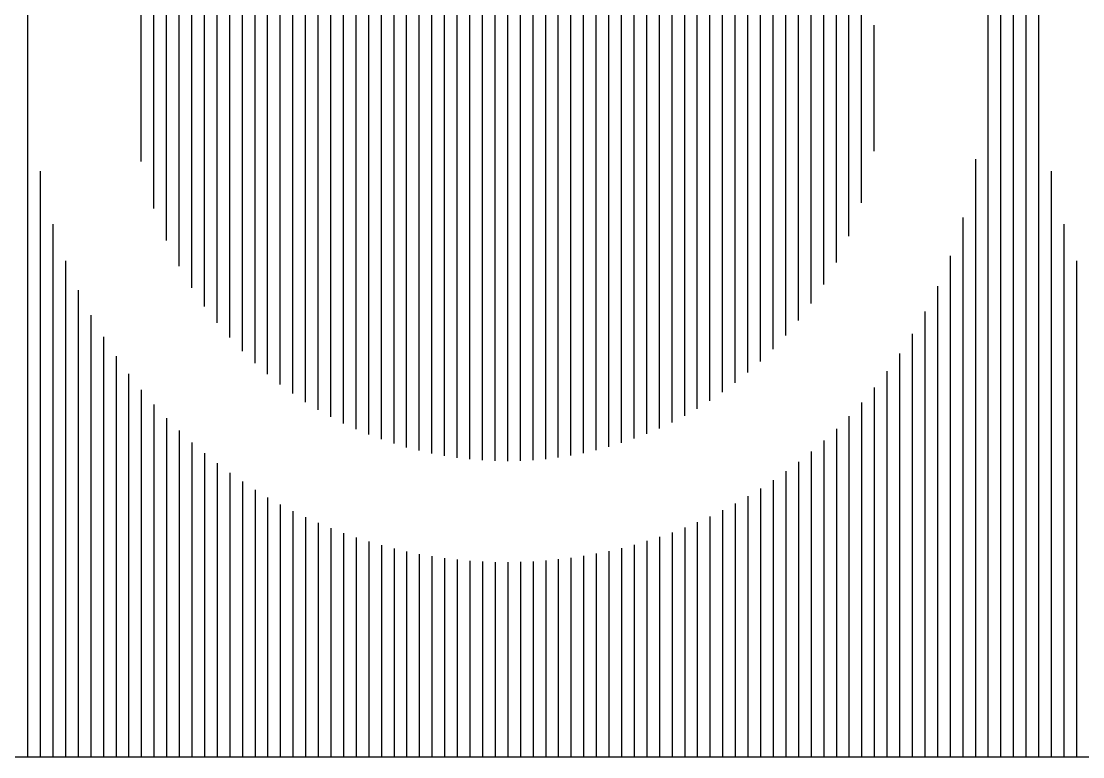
# Model space of a CAD drawing. Header units: millimetres. Extents: x -155 to -21, y -38 to 37.
# Drawn here: x -54.22 to -37.42, y -37.8 to -26.16 of the extents above; entities that cross this region are included whole.
import ezdxf

# ---------------------------------------------------------------- set-up
doc = ezdxf.new("R2010")
doc.units = ezdxf.units.MM
doc.layers.add('Layer 06', color=172, linetype='Continuous', true_color=0x0000bf)

msp = doc.modelspace()

# ---------------------------------------------------------------- linework, layer by layer
at = {"layer": 'Layer 06'}
msp.add_lwpolyline([(-20.724, -37.799), (-20.724, 37.201), (-154.524, 37.201), (-154.524, -37.799)], close=True, dxfattribs=at)
msp.add_lwpolyline([(-20.724, -37.799), (-20.724, 37.201), (-154.524, 37.201), (-154.524, -37.799)], close=True, dxfattribs=at)
msp.add_lwpolyline([(-20.724, -37.799), (-20.724, 37.201), (-154.524, 37.201), (-154.524, -37.799)], close=True, dxfattribs=at)
msp.add_lwpolyline([(-20.724, -37.799), (-20.724, 37.201), (-154.524, 37.201), (-154.524, -37.799)], close=True, dxfattribs=at)
msp.add_lwpolyline([(-20.724, -37.799), (-20.724, 37.201), (-154.524, 37.201), (-154.524, -37.799)], close=True, dxfattribs=at)
msp.add_lwpolyline([(-20.724, -37.799), (-20.724, 37.201), (-154.524, 37.201), (-154.524, -37.799)], close=True, dxfattribs=at)
msp.add_lwpolyline([(-20.724, -37.799), (-20.724, 37.201), (-154.524, 37.201), (-154.524, -37.799)], close=True, dxfattribs=at)
msp.add_lwpolyline([(-20.724, -37.799), (-20.724, 37.201), (-154.524, 37.201), (-154.524, -37.799)], close=True, dxfattribs=at)
msp.add_lwpolyline([(-20.724, -37.799), (-20.724, 37.201), (-154.524, 37.201), (-154.524, -37.799)], close=True, dxfattribs=at)
msp.add_lwpolyline([(-20.724, -37.799), (-20.724, 37.201), (-154.524, 37.201), (-154.524, -37.799)], close=True, dxfattribs=at)
msp.add_lwpolyline([(-20.724, -37.799), (-20.724, 37.201), (-154.524, 37.201), (-154.524, -37.799)], close=True, dxfattribs=at)
msp.add_lwpolyline([(-20.724, -37.799), (-20.724, 37.201), (-154.524, 37.201), (-154.524, -37.799)], close=True, dxfattribs=at)
msp.add_lwpolyline([(-20.724, -37.799), (-20.724, 37.201), (-154.524, 37.201), (-154.524, -37.799)], close=True, dxfattribs=at)
msp.add_lwpolyline([(-20.724, -37.799), (-20.724, 37.201), (-154.524, 37.201), (-154.524, -37.799)], close=True, dxfattribs=at)
msp.add_lwpolyline([(-20.724, -37.799), (-20.724, 37.201), (-154.524, 37.201), (-154.524, -37.799)], close=True, dxfattribs=at)
msp.add_lwpolyline([(-20.724, -37.799), (-20.724, 37.201), (-154.524, 37.201), (-154.524, -37.799)], close=True, dxfattribs=at)
msp.add_lwpolyline([(-20.724, -37.799), (-20.724, 37.201), (-154.524, 37.201), (-154.524, -37.799)], close=True, dxfattribs=at)
msp.add_lwpolyline([(-20.724, -37.799), (-20.724, 37.201), (-154.524, 37.201), (-154.524, -37.799)], close=True, dxfattribs=at)
msp.add_lwpolyline([(-20.724, -37.799), (-20.724, 37.201), (-154.524, 37.201), (-154.524, -37.799)], close=True, dxfattribs=at)
msp.add_lwpolyline([(-20.724, -37.799), (-20.724, 37.201), (-154.524, 37.201), (-154.524, -37.799)], close=True, dxfattribs=at)
msp.add_lwpolyline([(-20.724, -37.799), (-20.724, 37.201), (-154.524, 37.201), (-154.524, -37.799)], close=True, dxfattribs=at)
msp.add_lwpolyline([(-20.724, -37.799), (-20.724, 37.201), (-154.524, 37.201), (-154.524, -37.799)], close=True, dxfattribs=at)
msp.add_lwpolyline([(-20.724, -37.799), (-20.724, 37.201), (-154.524, 37.201), (-154.524, -37.799)], close=True, dxfattribs=at)
msp.add_lwpolyline([(-20.724, -37.799), (-20.724, 37.201), (-154.524, 37.201), (-154.524, -37.799)], close=True, dxfattribs=at)
msp.add_lwpolyline([(-20.724, -37.799), (-20.724, 37.201), (-154.524, 37.201), (-154.524, -37.799)], close=True, dxfattribs=at)
msp.add_lwpolyline([(-20.724, -37.799), (-20.724, 37.201), (-154.524, 37.201), (-154.524, -37.799)], close=True, dxfattribs=at)
msp.add_lwpolyline([(-20.724, -37.799), (-20.724, 37.201), (-154.524, 37.201), (-154.524, -37.799)], close=True, dxfattribs=at)
msp.add_lwpolyline([(-20.724, -37.799), (-20.724, 37.201), (-154.524, 37.201), (-154.524, -37.799)], close=True, dxfattribs=at)
msp.add_lwpolyline([(-20.724, -37.799), (-20.724, 37.201), (-154.524, 37.201), (-154.524, -37.799)], close=True, dxfattribs=at)
msp.add_lwpolyline([(-20.724, -37.799), (-20.724, 37.201), (-154.524, 37.201), (-154.524, -37.799)], close=True, dxfattribs=at)
msp.add_lwpolyline([(-20.724, -37.799), (-20.724, 37.201), (-154.524, 37.201), (-154.524, -37.799)], close=True, dxfattribs=at)
msp.add_lwpolyline([(-20.724, -37.799), (-20.724, 37.201), (-154.524, 37.201), (-154.524, -37.799)], close=True, dxfattribs=at)
msp.add_lwpolyline([(-20.724, -37.799), (-20.724, 37.201), (-154.524, 37.201), (-154.524, -37.799)], close=True, dxfattribs=at)
msp.add_lwpolyline([(-20.724, -37.799), (-20.724, 37.201), (-154.524, 37.201), (-154.524, -37.799)], close=True, dxfattribs=at)
msp.add_lwpolyline([(-20.724, -37.799), (-20.724, 37.201), (-154.524, 37.201), (-154.524, -37.799)], close=True, dxfattribs=at)
msp.add_lwpolyline([(-20.724, -37.799), (-20.724, 37.201), (-154.524, 37.201), (-154.524, -37.799)], close=True, dxfattribs=at)
msp.add_lwpolyline([(-20.724, -37.799), (-20.724, 37.201), (-154.524, 37.201), (-154.524, -37.799)], close=True, dxfattribs=at)
msp.add_lwpolyline([(-20.724, -37.799), (-20.724, 37.201), (-154.524, 37.201), (-154.524, -37.799)], close=True, dxfattribs=at)
msp.add_lwpolyline([(-20.724, -37.799), (-20.724, 37.201), (-154.524, 37.201), (-154.524, -37.799)], close=True, dxfattribs=at)
msp.add_lwpolyline([(-20.724, -37.799), (-20.724, 37.201), (-154.524, 37.201), (-154.524, -37.799)], close=True, dxfattribs=at)
msp.add_lwpolyline([(-20.724, -37.799), (-20.724, 37.201), (-154.524, 37.201), (-154.524, -37.799)], close=True, dxfattribs=at)
msp.add_lwpolyline([(-20.724, -37.799), (-20.724, 37.201), (-154.524, 37.201), (-154.524, -37.799)], close=True, dxfattribs=at)
msp.add_lwpolyline([(-20.724, -37.799), (-20.724, 37.201), (-154.524, 37.201), (-154.524, -37.799)], close=True, dxfattribs=at)
msp.add_lwpolyline([(-20.724, -37.799), (-20.724, 37.201), (-154.524, 37.201), (-154.524, -37.799)], close=True, dxfattribs=at)
msp.add_lwpolyline([(-20.724, -37.799), (-20.724, 37.201), (-154.524, 37.201), (-154.524, -37.799)], close=True, dxfattribs=at)
msp.add_lwpolyline([(-20.724, -37.799), (-20.724, 37.201), (-154.524, 37.201), (-154.524, -37.799)], close=True, dxfattribs=at)
for points in [[(-54.124, 13.156), (-54.124, -37.799)], [(-38.924, 13.156), (-38.924, -37.799)], [(-38.924, 13.156), (-38.924, -37.799)], [(-38.924, 13.156), (-38.924, -37.799)], [(-38.724, 13.156), (-38.724, -37.799)], [(-38.724, 13.156), (-38.724, -37.799)], [(-38.724, 13.156), (-38.724, -37.799)], [(-38.524, 13.156), (-38.524, -37.799)], [(-38.524, 13.156), (-38.524, -37.799)], [(-38.524, 13.156), (-38.524, -37.799)], [(-38.324, 13.156), (-38.324, -37.799)], [(-38.324, 13.156), (-38.324, -37.799)], [(-38.324, 13.156), (-38.324, -37.799)], [(-38.124, 13.156), (-38.124, -37.799)], [(-38.124, 13.156), (-38.124, -37.799)], [(-38.124, 13.156), (-38.124, -37.799)], [(-38.924, -0.43), (-38.924, -37.799)], [(-38.724, -0.43), (-38.724, -37.799)], [(-38.524, -0.43), (-38.524, -37.799)], [(-38.324, -0.43), (-38.324, -37.799)], [(-38.124, -0.43), (-38.124, -37.799)], [(-54.124, -1.522), (-54.124, -37.799)], [(-54.124, -1.522), (-54.124, -37.799)], [(-54.124, -1.522), (-54.124, -37.799)], [(-54.124, -1.522), (-54.124, -37.799)], [(-54.124, -1.522), (-54.124, -37.799)], [(-54.124, -1.522), (-54.124, -37.799)], [(-54.124, -1.522), (-54.124, -37.799)], [(-38.924, -1.522), (-38.924, -37.799)], [(-38.924, -1.522), (-38.924, -37.799)], [(-38.924, -1.522), (-38.924, -37.799)], [(-38.924, -1.522), (-38.924, -37.799)], [(-38.724, -1.522), (-38.724, -37.799)], [(-38.724, -1.522), (-38.724, -37.799)], [(-38.724, -1.522), (-38.724, -37.799)], [(-38.724, -1.522), (-38.724, -37.799)], [(-38.524, -1.522), (-38.524, -37.799)], [(-38.524, -1.522), (-38.524, -37.799)], [(-38.524, -1.522), (-38.524, -37.799)], [(-38.524, -1.522), (-38.524, -37.799)], [(-38.324, -1.522), (-38.324, -37.799)], [(-38.324, -1.522), (-38.324, -37.799)], [(-38.324, -1.522), (-38.324, -37.799)], [(-38.324, -1.522), (-38.324, -37.799)], [(-38.124, -1.522), (-38.124, -37.799)], [(-38.124, -1.522), (-38.124, -37.799)], [(-38.124, -1.522), (-38.124, -37.799)], [(-38.124, -1.522), (-38.124, -37.799)], [(-46.924, -33.106), (-46.924, -21.331)], [(-46.924, -33.106), (-46.924, -21.331)], [(-46.924, -33.106), (-46.924, -21.331)], [(-46.924, -33.106), (-46.924, -21.331)], [(-46.924, -33.106), (-46.924, -21.331)], [(-46.924, -33.106), (-46.924, -21.331)], [(-46.924, -33.106), (-46.924, -21.331)], [(-46.924, -33.106), (-46.924, -21.331)], [(-46.724, -33.116), (-46.724, -21.322)], [(-46.724, -33.116), (-46.724, -21.322)], [(-46.724, -33.116), (-46.724, -21.322)], [(-46.724, -33.116), (-46.724, -21.322)], [(-46.724, -33.116), (-46.724, -21.322)], [(-46.724, -33.116), (-46.724, -21.322)], [(-46.724, -33.116), (-46.724, -21.322)], [(-46.724, -33.116), (-46.724, -21.322)], [(-46.524, -33.119), (-46.524, -21.319)], [(-46.524, -33.119), (-46.524, -21.319)], [(-46.524, -33.119), (-46.524, -21.319)], [(-46.524, -33.119), (-46.524, -21.319)], [(-46.524, -33.119), (-46.524, -21.319)], [(-46.524, -33.119), (-46.524, -21.319)], [(-46.524, -33.119), (-46.524, -21.319)], [(-46.524, -33.119), (-46.524, -21.319)], [(-46.324, -33.115), (-46.324, -21.323)], [(-46.324, -33.115), (-46.324, -21.323)], [(-46.324, -33.115), (-46.324, -21.323)], [(-46.324, -33.115), (-46.324, -21.323)], [(-46.324, -33.115), (-46.324, -21.323)], [(-46.324, -33.115), (-46.324, -21.323)], [(-46.324, -33.115), (-46.324, -21.323)], [(-46.324, -33.115), (-46.324, -21.323)], [(-46.124, -33.104), (-46.124, -21.333)], [(-46.124, -33.104), (-46.124, -21.333)], [(-46.124, -33.104), (-46.124, -21.333)], [(-46.124, -33.104), (-46.124, -21.333)], [(-46.124, -33.104), (-46.124, -21.333)], [(-46.124, -33.104), (-46.124, -21.333)], [(-46.124, -33.104), (-46.124, -21.333)], [(-46.124, -33.104), (-46.124, -21.333)], [(-47.924, -32.954), (-47.924, -21.484)], [(-47.924, -32.954), (-47.924, -21.484)], [(-47.924, -32.954), (-47.924, -21.484)], [(-47.924, -32.954), (-47.924, -21.484)], [(-47.924, -32.954), (-47.924, -21.484)], [(-47.924, -32.954), (-47.924, -21.484)], [(-47.924, -32.954), (-47.924, -21.484)], [(-47.924, -32.954), (-47.924, -21.484)], [(-47.724, -32.999), (-47.724, -21.439)], [(-47.724, -32.999), (-47.724, -21.439)], [(-47.724, -32.999), (-47.724, -21.439)], [(-47.724, -32.999), (-47.724, -21.439)], [(-47.724, -32.999), (-47.724, -21.439)], [(-47.724, -32.999), (-47.724, -21.439)], [(-47.724, -32.999), (-47.724, -21.439)], [(-47.724, -32.999), (-47.724, -21.439)], [(-47.524, -33.036), (-47.524, -21.402)], [(-47.524, -33.036), (-47.524, -21.402)], [(-47.524, -33.036), (-47.524, -21.402)], [(-47.524, -33.036), (-47.524, -21.402)], [(-47.524, -33.036), (-47.524, -21.402)], [(-47.524, -33.036), (-47.524, -21.402)], [(-47.524, -33.036), (-47.524, -21.402)], [(-47.524, -33.036), (-47.524, -21.402)], [(-47.324, -33.066), (-47.324, -21.371)], [(-47.324, -33.066), (-47.324, -21.371)], [(-47.324, -33.066), (-47.324, -21.371)], [(-47.324, -33.066), (-47.324, -21.371)], [(-47.324, -33.066), (-47.324, -21.371)], [(-47.324, -33.066), (-47.324, -21.371)], [(-47.324, -33.066), (-47.324, -21.371)], [(-47.324, -33.066), (-47.324, -21.371)], [(-47.124, -33.09), (-47.124, -21.348)], [(-47.124, -33.09), (-47.124, -21.348)], [(-47.124, -33.09), (-47.124, -21.348)], [(-47.124, -33.09), (-47.124, -21.348)], [(-47.124, -33.09), (-47.124, -21.348)], [(-47.124, -33.09), (-47.124, -21.348)], [(-47.124, -33.09), (-47.124, -21.348)], [(-47.124, -33.09), (-47.124, -21.348)], [(-45.924, -33.087), (-45.924, -21.351)], [(-45.924, -33.087), (-45.924, -21.351)], [(-45.924, -33.087), (-45.924, -21.351)], [(-45.924, -33.087), (-45.924, -21.351)], [(-45.924, -33.087), (-45.924, -21.351)], [(-45.924, -33.087), (-45.924, -21.351)], [(-45.924, -33.087), (-45.924, -21.351)], [(-45.924, -33.087), (-45.924, -21.351)], [(-45.724, -33.062), (-45.724, -21.375)], [(-45.724, -33.062), (-45.724, -21.375)], [(-45.724, -33.062), (-45.724, -21.375)], [(-45.724, -33.062), (-45.724, -21.375)], [(-45.724, -33.062), (-45.724, -21.375)], [(-45.724, -33.062), (-45.724, -21.375)], [(-45.724, -33.062), (-45.724, -21.375)], [(-45.724, -33.062), (-45.724, -21.375)], [(-45.524, -33.031), (-45.524, -21.407)], [(-45.524, -33.031), (-45.524, -21.407)], [(-45.524, -33.031), (-45.524, -21.407)], [(-45.524, -33.031), (-45.524, -21.407)], [(-45.524, -33.031), (-45.524, -21.407)], [(-45.524, -33.031), (-45.524, -21.407)], [(-45.524, -33.031), (-45.524, -21.407)], [(-45.524, -33.031), (-45.524, -21.407)], [(-45.324, -32.992), (-45.324, -21.445)], [(-45.324, -32.992), (-45.324, -21.445)], [(-45.324, -32.992), (-45.324, -21.445)], [(-45.324, -32.992), (-45.324, -21.445)], [(-45.324, -32.992), (-45.324, -21.445)], [(-45.324, -32.992), (-45.324, -21.445)], [(-45.324, -32.992), (-45.324, -21.445)], [(-45.324, -32.992), (-45.324, -21.445)], [(-45.124, -32.947), (-45.124, -21.491)], [(-45.124, -32.947), (-45.124, -21.491)], [(-45.124, -32.947), (-45.124, -21.491)], [(-45.124, -32.947), (-45.124, -21.491)], [(-45.124, -32.947), (-45.124, -21.491)], [(-45.124, -32.947), (-45.124, -21.491)], [(-45.124, -32.947), (-45.124, -21.491)], [(-45.124, -32.947), (-45.124, -21.491)], [(-48.524, -32.775), (-48.524, -21.663)], [(-48.524, -32.775), (-48.524, -21.663)], [(-48.524, -32.775), (-48.524, -21.663)], [(-48.524, -32.775), (-48.524, -21.663)], [(-48.524, -32.775), (-48.524, -21.663)], [(-48.524, -32.775), (-48.524, -21.663)], [(-48.524, -32.775), (-48.524, -21.663)], [(-48.524, -32.775), (-48.524, -21.663)], [(-48.324, -32.842), (-48.324, -21.595)], [(-48.324, -32.842), (-48.324, -21.595)], [(-48.324, -32.842), (-48.324, -21.595)], [(-48.324, -32.842), (-48.324, -21.595)], [(-48.324, -32.842), (-48.324, -21.595)], [(-48.324, -32.842), (-48.324, -21.595)], [(-48.324, -32.842), (-48.324, -21.595)], [(-48.324, -32.842), (-48.324, -21.595)], [(-48.124, -32.902), (-48.124, -21.536)], [(-48.124, -32.902), (-48.124, -21.536)], [(-48.124, -32.902), (-48.124, -21.536)], [(-48.124, -32.902), (-48.124, -21.536)], [(-48.124, -32.902), (-48.124, -21.536)], [(-48.124, -32.902), (-48.124, -21.536)], [(-48.124, -32.902), (-48.124, -21.536)], [(-48.124, -32.902), (-48.124, -21.536)], [(-44.924, -32.893), (-44.924, -21.544)], [(-44.924, -32.893), (-44.924, -21.544)], [(-44.924, -32.893), (-44.924, -21.544)], [(-44.924, -32.893), (-44.924, -21.544)], [(-44.924, -32.893), (-44.924, -21.544)], [(-44.924, -32.893), (-44.924, -21.544)], [(-44.924, -32.893), (-44.924, -21.544)], [(-44.924, -32.893), (-44.924, -21.544)], [(-44.724, -32.833), (-44.724, -21.605)], [(-44.724, -32.833), (-44.724, -21.605)], [(-44.724, -32.833), (-44.724, -21.605)], [(-44.724, -32.833), (-44.724, -21.605)], [(-44.724, -32.833), (-44.724, -21.605)], [(-44.724, -32.833), (-44.724, -21.605)], [(-44.724, -32.833), (-44.724, -21.605)], [(-44.724, -32.833), (-44.724, -21.605)], [(-48.924, -32.615), (-48.924, -21.822)], [(-48.924, -32.615), (-48.924, -21.822)], [(-48.924, -32.615), (-48.924, -21.822)], [(-48.924, -32.615), (-48.924, -21.822)], [(-48.924, -32.615), (-48.924, -21.822)], [(-48.924, -32.615), (-48.924, -21.822)], [(-48.924, -32.615), (-48.924, -21.822)], [(-48.924, -32.615), (-48.924, -21.822)], [(-48.724, -32.699), (-48.724, -21.738)], [(-48.724, -32.699), (-48.724, -21.738)], [(-48.724, -32.699), (-48.724, -21.738)], [(-48.724, -32.699), (-48.724, -21.738)], [(-48.724, -32.699), (-48.724, -21.738)], [(-48.724, -32.699), (-48.724, -21.738)], [(-48.724, -32.699), (-48.724, -21.738)], [(-48.724, -32.699), (-48.724, -21.738)], [(-44.524, -32.764), (-44.524, -21.674)], [(-44.524, -32.764), (-44.524, -21.674)], [(-44.524, -32.764), (-44.524, -21.674)], [(-44.524, -32.764), (-44.524, -21.674)], [(-44.524, -32.764), (-44.524, -21.674)], [(-44.524, -32.764), (-44.524, -21.674)], [(-44.524, -32.764), (-44.524, -21.674)], [(-44.524, -32.764), (-44.524, -21.674)], [(-44.324, -32.687), (-44.324, -21.75)], [(-44.324, -32.687), (-44.324, -21.75)], [(-44.324, -32.687), (-44.324, -21.75)], [(-44.324, -32.687), (-44.324, -21.75)], [(-44.324, -32.687), (-44.324, -21.75)], [(-44.324, -32.687), (-44.324, -21.75)], [(-44.324, -32.687), (-44.324, -21.75)], [(-44.324, -32.687), (-44.324, -21.75)], [(-44.124, -32.602), (-44.124, -21.836)], [(-44.124, -32.602), (-44.124, -21.836)], [(-44.124, -32.602), (-44.124, -21.836)], [(-44.124, -32.602), (-44.124, -21.836)], [(-44.124, -32.602), (-44.124, -21.836)], [(-44.124, -32.602), (-44.124, -21.836)], [(-44.124, -32.602), (-44.124, -21.836)], [(-44.124, -32.602), (-44.124, -21.836)], [(-49.124, -32.522), (-49.124, -21.915)], [(-49.124, -32.522), (-49.124, -21.915)], [(-49.124, -32.522), (-49.124, -21.915)], [(-49.124, -32.522), (-49.124, -21.915)], [(-49.124, -32.522), (-49.124, -21.915)], [(-49.124, -32.522), (-49.124, -21.915)], [(-49.124, -32.522), (-49.124, -21.915)], [(-49.124, -32.522), (-49.124, -21.915)], [(-43.924, -32.508), (-43.924, -21.93)], [(-43.924, -32.508), (-43.924, -21.93)], [(-43.924, -32.508), (-43.924, -21.93)], [(-43.924, -32.508), (-43.924, -21.93)], [(-43.924, -32.508), (-43.924, -21.93)], [(-43.924, -32.508), (-43.924, -21.93)], [(-43.924, -32.508), (-43.924, -21.93)], [(-43.924, -32.508), (-43.924, -21.93)], [(-49.524, -32.308), (-49.524, -22.129)], [(-49.524, -32.308), (-49.524, -22.129)], [(-49.524, -32.308), (-49.524, -22.129)], [(-49.524, -32.308), (-49.524, -22.129)], [(-49.524, -32.308), (-49.524, -22.129)], [(-49.524, -32.308), (-49.524, -22.129)], [(-49.524, -32.308), (-49.524, -22.129)], [(-49.524, -32.308), (-49.524, -22.129)], [(-49.324, -32.42), (-49.324, -22.017)], [(-49.324, -32.42), (-49.324, -22.017)], [(-49.324, -32.42), (-49.324, -22.017)], [(-49.324, -32.42), (-49.324, -22.017)], [(-49.324, -32.42), (-49.324, -22.017)], [(-49.324, -32.42), (-49.324, -22.017)], [(-49.324, -32.42), (-49.324, -22.017)], [(-49.324, -32.42), (-49.324, -22.017)], [(-43.724, -32.404), (-43.724, -22.034)], [(-43.724, -32.404), (-43.724, -22.034)], [(-43.724, -32.404), (-43.724, -22.034)], [(-43.724, -32.404), (-43.724, -22.034)], [(-43.724, -32.404), (-43.724, -22.034)], [(-43.724, -32.404), (-43.724, -22.034)], [(-43.724, -32.404), (-43.724, -22.034)], [(-43.724, -32.404), (-43.724, -22.034)], [(-43.524, -32.29), (-43.524, -22.147)], [(-43.524, -32.29), (-43.524, -22.147)], [(-43.524, -32.29), (-43.524, -22.147)], [(-43.524, -32.29), (-43.524, -22.147)], [(-43.524, -32.29), (-43.524, -22.147)], [(-43.524, -32.29), (-43.524, -22.147)], [(-43.524, -32.29), (-43.524, -22.147)], [(-43.524, -32.29), (-43.524, -22.147)], [(-49.724, -32.185), (-49.724, -22.252)], [(-49.724, -32.185), (-49.724, -22.252)], [(-49.724, -32.185), (-49.724, -22.252)], [(-49.724, -32.185), (-49.724, -22.252)], [(-49.724, -32.185), (-49.724, -22.252)], [(-49.724, -32.185), (-49.724, -22.252)], [(-49.724, -32.185), (-49.724, -22.252)], [(-49.724, -32.185), (-49.724, -22.252)], [(-43.324, -32.166), (-43.324, -22.272)], [(-43.324, -32.166), (-43.324, -22.272)], [(-43.324, -32.166), (-43.324, -22.272)], [(-43.324, -32.166), (-43.324, -22.272)], [(-43.324, -32.166), (-43.324, -22.272)], [(-43.324, -32.166), (-43.324, -22.272)], [(-43.324, -32.166), (-43.324, -22.272)], [(-43.324, -32.166), (-43.324, -22.272)], [(-49.924, -32.051), (-49.924, -22.386)], [(-49.924, -32.051), (-49.924, -22.386)], [(-49.924, -32.051), (-49.924, -22.386)], [(-49.924, -32.051), (-49.924, -22.386)], [(-49.924, -32.051), (-49.924, -22.386)], [(-49.924, -32.051), (-49.924, -22.386)], [(-49.924, -32.051), (-49.924, -22.386)], [(-49.924, -32.051), (-49.924, -22.386)], [(-43.124, -32.03), (-43.124, -22.408)], [(-43.124, -32.03), (-43.124, -22.408)], [(-43.124, -32.03), (-43.124, -22.408)], [(-43.124, -32.03), (-43.124, -22.408)], [(-43.124, -32.03), (-43.124, -22.408)], [(-43.124, -32.03), (-43.124, -22.408)], [(-43.124, -32.03), (-43.124, -22.408)], [(-43.124, -32.03), (-43.124, -22.408)], [(-50.124, -31.905), (-50.124, -22.533)], [(-50.124, -31.905), (-50.124, -22.533)], [(-50.124, -31.905), (-50.124, -22.533)], [(-50.124, -31.905), (-50.124, -22.533)], [(-50.124, -31.905), (-50.124, -22.533)], [(-50.124, -31.905), (-50.124, -22.533)], [(-50.124, -31.905), (-50.124, -22.533)], [(-50.124, -31.905), (-50.124, -22.533)], [(-42.924, -31.881), (-42.924, -22.556)], [(-42.924, -31.881), (-42.924, -22.556)], [(-42.924, -31.881), (-42.924, -22.556)], [(-42.924, -31.881), (-42.924, -22.556)], [(-42.924, -31.881), (-42.924, -22.556)], [(-42.924, -31.881), (-42.924, -22.556)], [(-42.924, -31.881), (-42.924, -22.556)], [(-42.924, -31.881), (-42.924, -22.556)], [(-50.324, -31.745), (-50.324, -22.693)], [(-50.324, -31.745), (-50.324, -22.693)], [(-50.324, -31.745), (-50.324, -22.693)], [(-50.324, -31.745), (-50.324, -22.693)], [(-50.324, -31.745), (-50.324, -22.693)], [(-50.324, -31.745), (-50.324, -22.693)], [(-50.324, -31.745), (-50.324, -22.693)], [(-50.324, -31.745), (-50.324, -22.693)], [(-42.724, -31.719), (-42.724, -22.718)], [(-42.724, -31.719), (-42.724, -22.718)], [(-42.724, -31.719), (-42.724, -22.718)], [(-42.724, -31.719), (-42.724, -22.718)], [(-42.724, -31.719), (-42.724, -22.718)], [(-42.724, -31.719), (-42.724, -22.718)], [(-42.724, -31.719), (-42.724, -22.718)], [(-42.724, -31.719), (-42.724, -22.718)], [(-50.524, -31.57), (-50.524, -22.868)], [(-50.524, -31.57), (-50.524, -22.868)], [(-50.524, -31.57), (-50.524, -22.868)], [(-50.524, -31.57), (-50.524, -22.868)], [(-50.524, -31.57), (-50.524, -22.868)], [(-50.524, -31.57), (-50.524, -22.868)], [(-50.524, -31.57), (-50.524, -22.868)], [(-50.524, -31.57), (-50.524, -22.868)], [(-42.524, -31.542), (-42.524, -22.896)], [(-42.524, -31.542), (-42.524, -22.896)], [(-42.524, -31.542), (-42.524, -22.896)], [(-42.524, -31.542), (-42.524, -22.896)], [(-42.524, -31.542), (-42.524, -22.896)], [(-42.524, -31.542), (-42.524, -22.896)], [(-42.524, -31.542), (-42.524, -22.896)], [(-42.524, -31.542), (-42.524, -22.896)], [(-50.724, -31.378), (-50.724, -23.06)], [(-50.724, -31.378), (-50.724, -23.06)], [(-50.724, -31.378), (-50.724, -23.06)], [(-50.724, -31.378), (-50.724, -23.06)], [(-50.724, -31.378), (-50.724, -23.06)], [(-50.724, -31.378), (-50.724, -23.06)], [(-50.724, -31.378), (-50.724, -23.06)], [(-50.724, -31.378), (-50.724, -23.06)], [(-42.324, -31.347), (-42.324, -23.091)], [(-42.324, -31.347), (-42.324, -23.091)], [(-42.324, -31.347), (-42.324, -23.091)], [(-42.324, -31.347), (-42.324, -23.091)], [(-42.324, -31.347), (-42.324, -23.091)], [(-42.324, -31.347), (-42.324, -23.091)], [(-42.324, -31.347), (-42.324, -23.091)], [(-42.324, -31.347), (-42.324, -23.091)], [(-50.924, -31.166), (-50.924, -23.271)], [(-50.924, -31.166), (-50.924, -23.271)], [(-50.924, -31.166), (-50.924, -23.271)], [(-50.924, -31.166), (-50.924, -23.271)], [(-50.924, -31.166), (-50.924, -23.271)], [(-50.924, -31.166), (-50.924, -23.271)], [(-50.924, -31.166), (-50.924, -23.271)], [(-50.924, -31.166), (-50.924, -23.271)], [(-42.124, -31.132), (-42.124, -23.305)], [(-42.124, -31.132), (-42.124, -23.305)], [(-42.124, -31.132), (-42.124, -23.305)], [(-42.124, -31.132), (-42.124, -23.305)], [(-42.124, -31.132), (-42.124, -23.305)], [(-42.124, -31.132), (-42.124, -23.305)], [(-42.124, -31.132), (-42.124, -23.305)], [(-42.124, -31.132), (-42.124, -23.305)], [(-51.124, -30.932), (-51.124, -23.505)], [(-51.124, -30.932), (-51.124, -23.505)], [(-51.124, -30.932), (-51.124, -23.505)], [(-51.124, -30.932), (-51.124, -23.505)], [(-51.124, -30.932), (-51.124, -23.505)], [(-51.124, -30.932), (-51.124, -23.505)], [(-51.124, -30.932), (-51.124, -23.505)], [(-51.124, -30.932), (-51.124, -23.505)], [(-41.924, -30.894), (-41.924, -23.543)], [(-41.924, -30.894), (-41.924, -23.543)], [(-41.924, -30.894), (-41.924, -23.543)], [(-41.924, -30.894), (-41.924, -23.543)], [(-41.924, -30.894), (-41.924, -23.543)], [(-41.924, -30.894), (-41.924, -23.543)], [(-41.924, -30.894), (-41.924, -23.543)], [(-41.924, -30.894), (-41.924, -23.543)], [(-51.324, -30.671), (-51.324, -23.767)], [(-51.324, -30.671), (-51.324, -23.767)], [(-51.324, -30.671), (-51.324, -23.767)], [(-51.324, -30.671), (-51.324, -23.767)], [(-51.324, -30.671), (-51.324, -23.767)], [(-51.324, -30.671), (-51.324, -23.767)], [(-51.324, -30.671), (-51.324, -23.767)], [(-51.324, -30.671), (-51.324, -23.767)], [(-41.724, -30.628), (-41.724, -23.81)], [(-41.724, -30.628), (-41.724, -23.81)], [(-41.724, -30.628), (-41.724, -23.81)], [(-41.724, -30.628), (-41.724, -23.81)], [(-41.724, -30.628), (-41.724, -23.81)], [(-41.724, -30.628), (-41.724, -23.81)], [(-41.724, -30.628), (-41.724, -23.81)], [(-41.724, -30.628), (-41.724, -23.81)], [(-51.524, -30.375), (-51.524, -24.063)], [(-51.524, -30.375), (-51.524, -24.063)], [(-51.524, -30.375), (-51.524, -24.063)], [(-51.524, -30.375), (-51.524, -24.063)], [(-51.524, -30.375), (-51.524, -24.063)], [(-51.524, -30.375), (-51.524, -24.063)], [(-51.524, -30.375), (-51.524, -24.063)], [(-51.524, -30.375), (-51.524, -24.063)], [(-41.524, -30.326), (-41.524, -24.111)], [(-41.524, -30.326), (-41.524, -24.111)], [(-41.524, -30.326), (-41.524, -24.111)], [(-41.524, -30.326), (-41.524, -24.111)], [(-41.524, -30.326), (-41.524, -24.111)], [(-41.524, -30.326), (-41.524, -24.111)], [(-41.524, -30.326), (-41.524, -24.111)], [(-41.524, -30.326), (-41.524, -24.111)], [(-51.724, -30.035), (-51.724, -24.403)], [(-51.724, -30.035), (-51.724, -24.403)], [(-51.724, -30.035), (-51.724, -24.403)], [(-51.724, -30.035), (-51.724, -24.403)], [(-51.724, -30.035), (-51.724, -24.403)], [(-51.724, -30.035), (-51.724, -24.403)], [(-51.724, -30.035), (-51.724, -24.403)], [(-51.724, -30.035), (-51.724, -24.403)], [(-41.324, -29.978), (-41.324, -24.46)], [(-41.324, -29.978), (-41.324, -24.46)], [(-41.324, -29.978), (-41.324, -24.46)], [(-41.324, -29.978), (-41.324, -24.46)], [(-41.324, -29.978), (-41.324, -24.46)], [(-41.324, -29.978), (-41.324, -24.46)], [(-41.324, -29.978), (-41.324, -24.46)], [(-41.324, -29.978), (-41.324, -24.46)], [(-51.924, -29.63), (-51.924, -24.808)], [(-51.924, -29.63), (-51.924, -24.808)], [(-51.924, -29.63), (-51.924, -24.808)], [(-51.924, -29.63), (-51.924, -24.808)], [(-51.924, -29.63), (-51.924, -24.808)], [(-51.924, -29.63), (-51.924, -24.808)], [(-51.924, -29.63), (-51.924, -24.808)], [(-51.924, -29.63), (-51.924, -24.808)], [(-41.124, -29.561), (-41.124, -24.877)], [(-41.124, -29.561), (-41.124, -24.877)], [(-41.124, -29.561), (-41.124, -24.877)], [(-41.124, -29.561), (-41.124, -24.877)], [(-41.124, -29.561), (-41.124, -24.877)], [(-41.124, -29.561), (-41.124, -24.877)], [(-41.124, -29.561), (-41.124, -24.877)], [(-41.124, -29.561), (-41.124, -24.877)], [(-52.124, -29.122), (-52.124, -25.316)], [(-52.124, -29.122), (-52.124, -25.316)], [(-52.124, -29.122), (-52.124, -25.316)], [(-52.124, -29.122), (-52.124, -25.316)], [(-52.124, -29.122), (-52.124, -25.316)], [(-52.124, -29.122), (-52.124, -25.316)], [(-52.124, -29.122), (-52.124, -25.316)], [(-52.124, -29.122), (-52.124, -25.316)], [(-40.924, -29.03), (-40.924, -25.408)], [(-40.924, -29.03), (-40.924, -25.408)], [(-40.924, -29.03), (-40.924, -25.408)], [(-40.924, -29.03), (-40.924, -25.408)], [(-40.924, -29.03), (-40.924, -25.408)], [(-40.924, -29.03), (-40.924, -25.408)], [(-40.924, -29.03), (-40.924, -25.408)], [(-40.924, -29.03), (-40.924, -25.408)], [(-52.324, -28.379), (-52.324, -26.058)], [(-52.324, -28.379), (-52.324, -26.058)], [(-52.324, -28.379), (-52.324, -26.058)], [(-52.324, -28.379), (-52.324, -26.058)], [(-52.324, -28.379), (-52.324, -26.058)], [(-52.324, -28.379), (-52.324, -26.058)], [(-52.324, -28.379), (-52.324, -26.058)], [(-52.324, -28.379), (-52.324, -26.058)], [(-40.724, -28.215), (-40.724, -26.222)], [(-40.724, -28.215), (-40.724, -26.222)], [(-40.724, -28.215), (-40.724, -26.222)], [(-40.724, -28.215), (-40.724, -26.222)], [(-40.724, -28.215), (-40.724, -26.222)], [(-40.724, -28.215), (-40.724, -26.222)], [(-40.724, -28.215), (-40.724, -26.222)], [(-40.724, -28.215), (-40.724, -26.222)], [(-39.124, -28.343), (-39.124, -37.799)], [(-39.124, -28.343), (-39.124, -37.799)], [(-39.124, -28.343), (-39.124, -37.799)], [(-39.124, -28.343), (-39.124, -37.799)], [(-39.124, -28.343), (-39.124, -37.799)], [(-39.124, -28.343), (-39.124, -37.799)], [(-39.124, -28.343), (-39.124, -37.799)], [(-39.124, -28.343), (-39.124, -37.799)], [(-53.924, -28.529), (-53.924, -37.799)], [(-53.924, -28.529), (-53.924, -37.799)], [(-53.924, -28.529), (-53.924, -37.799)], [(-53.924, -28.529), (-53.924, -37.799)], [(-53.924, -28.529), (-53.924, -37.799)], [(-53.924, -28.529), (-53.924, -37.799)], [(-53.924, -28.529), (-53.924, -37.799)], [(-53.924, -28.529), (-53.924, -37.799)], [(-37.924, -28.529), (-37.924, -37.799)], [(-37.924, -28.529), (-37.924, -37.799)], [(-37.924, -28.529), (-37.924, -37.799)], [(-37.924, -28.529), (-37.924, -37.799)], [(-37.924, -28.529), (-37.924, -37.799)], [(-37.924, -28.529), (-37.924, -37.799)], [(-37.924, -28.529), (-37.924, -37.799)], [(-37.924, -28.529), (-37.924, -37.799)], [(-53.724, -29.37), (-53.724, -37.799)], [(-53.724, -29.37), (-53.724, -37.799)], [(-53.724, -29.37), (-53.724, -37.799)], [(-53.724, -29.37), (-53.724, -37.799)], [(-53.724, -29.37), (-53.724, -37.799)], [(-53.724, -29.37), (-53.724, -37.799)], [(-53.724, -29.37), (-53.724, -37.799)], [(-53.724, -29.37), (-53.724, -37.799)], [(-39.324, -29.266), (-39.324, -37.799)], [(-39.324, -29.266), (-39.324, -37.799)], [(-39.324, -29.266), (-39.324, -37.799)], [(-39.324, -29.266), (-39.324, -37.799)], [(-39.324, -29.266), (-39.324, -37.799)], [(-39.324, -29.266), (-39.324, -37.799)], [(-39.324, -29.266), (-39.324, -37.799)], [(-39.324, -29.266), (-39.324, -37.799)], [(-37.724, -29.37), (-37.724, -37.799)], [(-37.724, -29.37), (-37.724, -37.799)], [(-37.724, -29.37), (-37.724, -37.799)], [(-37.724, -29.37), (-37.724, -37.799)], [(-37.724, -29.37), (-37.724, -37.799)], [(-37.724, -29.37), (-37.724, -37.799)], [(-37.724, -29.37), (-37.724, -37.799)], [(-37.724, -29.37), (-37.724, -37.799)], [(-39.524, -29.871), (-39.524, -37.799)], [(-39.524, -29.871), (-39.524, -37.799)], [(-39.524, -29.871), (-39.524, -37.799)], [(-39.524, -29.871), (-39.524, -37.799)], [(-39.524, -29.871), (-39.524, -37.799)], [(-39.524, -29.871), (-39.524, -37.799)], [(-39.524, -29.871), (-39.524, -37.799)], [(-39.524, -29.871), (-39.524, -37.799)], [(-53.524, -29.951), (-53.524, -37.799)], [(-53.524, -29.951), (-53.524, -37.799)], [(-53.524, -29.951), (-53.524, -37.799)], [(-53.524, -29.951), (-53.524, -37.799)], [(-53.524, -29.951), (-53.524, -37.799)], [(-53.524, -29.951), (-53.524, -37.799)], [(-53.524, -29.951), (-53.524, -37.799)], [(-53.524, -29.951), (-53.524, -37.799)], [(-37.524, -29.951), (-37.524, -37.799)], [(-37.524, -29.951), (-37.524, -37.799)], [(-37.524, -29.951), (-37.524, -37.799)], [(-37.524, -29.951), (-37.524, -37.799)], [(-37.524, -29.951), (-37.524, -37.799)], [(-37.524, -29.951), (-37.524, -37.799)], [(-37.524, -29.951), (-37.524, -37.799)], [(-37.524, -29.951), (-37.524, -37.799)], [(-39.724, -30.35), (-39.724, -37.799)], [(-39.724, -30.35), (-39.724, -37.799)], [(-39.724, -30.35), (-39.724, -37.799)], [(-39.724, -30.35), (-39.724, -37.799)], [(-39.724, -30.35), (-39.724, -37.799)], [(-39.724, -30.35), (-39.724, -37.799)], [(-39.724, -30.35), (-39.724, -37.799)], [(-39.724, -30.35), (-39.724, -37.799)], [(-53.324, -30.415), (-53.324, -37.799)], [(-53.324, -30.415), (-53.324, -37.799)], [(-53.324, -30.415), (-53.324, -37.799)], [(-53.324, -30.415), (-53.324, -37.799)], [(-53.324, -30.415), (-53.324, -37.799)], [(-53.324, -30.415), (-53.324, -37.799)], [(-53.324, -30.415), (-53.324, -37.799)], [(-53.324, -30.415), (-53.324, -37.799)], [(-53.124, -30.809), (-53.124, -37.799)], [(-53.124, -30.809), (-53.124, -37.799)], [(-53.124, -30.809), (-53.124, -37.799)], [(-53.124, -30.809), (-53.124, -37.799)], [(-53.124, -30.809), (-53.124, -37.799)], [(-53.124, -30.809), (-53.124, -37.799)], [(-53.124, -30.809), (-53.124, -37.799)], [(-53.124, -30.809), (-53.124, -37.799)], [(-39.924, -30.753), (-39.924, -37.799)], [(-39.924, -30.753), (-39.924, -37.799)], [(-39.924, -30.753), (-39.924, -37.799)], [(-39.924, -30.753), (-39.924, -37.799)], [(-39.924, -30.753), (-39.924, -37.799)], [(-39.924, -30.753), (-39.924, -37.799)], [(-39.924, -30.753), (-39.924, -37.799)], [(-39.924, -30.753), (-39.924, -37.799)], [(-52.924, -31.154), (-52.924, -37.799)], [(-52.924, -31.154), (-52.924, -37.799)], [(-52.924, -31.154), (-52.924, -37.799)], [(-52.924, -31.154), (-52.924, -37.799)], [(-52.924, -31.154), (-52.924, -37.799)], [(-52.924, -31.154), (-52.924, -37.799)], [(-52.924, -31.154), (-52.924, -37.799)], [(-52.924, -31.154), (-52.924, -37.799)], [(-40.124, -31.104), (-40.124, -37.799)], [(-40.124, -31.104), (-40.124, -37.799)], [(-40.124, -31.104), (-40.124, -37.799)], [(-40.124, -31.104), (-40.124, -37.799)], [(-40.124, -31.104), (-40.124, -37.799)], [(-40.124, -31.104), (-40.124, -37.799)], [(-40.124, -31.104), (-40.124, -37.799)], [(-40.124, -31.104), (-40.124, -37.799)], [(-52.724, -31.461), (-52.724, -37.799)], [(-52.724, -31.461), (-52.724, -37.799)], [(-52.724, -31.461), (-52.724, -37.799)], [(-52.724, -31.461), (-52.724, -37.799)], [(-52.724, -31.461), (-52.724, -37.799)], [(-52.724, -31.461), (-52.724, -37.799)], [(-52.724, -31.461), (-52.724, -37.799)], [(-52.724, -31.461), (-52.724, -37.799)], [(-40.324, -31.417), (-40.324, -37.799)], [(-40.324, -31.417), (-40.324, -37.799)], [(-40.324, -31.417), (-40.324, -37.799)], [(-40.324, -31.417), (-40.324, -37.799)], [(-40.324, -31.417), (-40.324, -37.799)], [(-40.324, -31.417), (-40.324, -37.799)], [(-40.324, -31.417), (-40.324, -37.799)], [(-40.324, -31.417), (-40.324, -37.799)], [(-52.524, -31.739), (-52.524, -37.799)], [(-52.524, -31.739), (-52.524, -37.799)], [(-52.524, -31.739), (-52.524, -37.799)], [(-52.524, -31.739), (-52.524, -37.799)], [(-52.524, -31.739), (-52.524, -37.799)], [(-52.524, -31.739), (-52.524, -37.799)], [(-52.524, -31.739), (-52.524, -37.799)], [(-52.524, -31.739), (-52.524, -37.799)], [(-40.524, -31.698), (-40.524, -37.799)], [(-40.524, -31.698), (-40.524, -37.799)], [(-40.524, -31.698), (-40.524, -37.799)], [(-40.524, -31.698), (-40.524, -37.799)], [(-40.524, -31.698), (-40.524, -37.799)], [(-40.524, -31.698), (-40.524, -37.799)], [(-40.524, -31.698), (-40.524, -37.799)], [(-40.524, -31.698), (-40.524, -37.799)], [(-52.324, -31.992), (-52.324, -37.799)], [(-52.324, -31.992), (-52.324, -37.799)], [(-52.324, -31.992), (-52.324, -37.799)], [(-52.324, -31.992), (-52.324, -37.799)], [(-52.324, -31.992), (-52.324, -37.799)], [(-52.324, -31.992), (-52.324, -37.799)], [(-52.324, -31.992), (-52.324, -37.799)], [(-52.324, -31.992), (-52.324, -37.799)], [(-40.724, -31.955), (-40.724, -37.799)], [(-40.724, -31.955), (-40.724, -37.799)], [(-40.724, -31.955), (-40.724, -37.799)], [(-40.724, -31.955), (-40.724, -37.799)], [(-40.724, -31.955), (-40.724, -37.799)], [(-40.724, -31.955), (-40.724, -37.799)], [(-40.724, -31.955), (-40.724, -37.799)], [(-40.724, -31.955), (-40.724, -37.799)], [(-52.124, -32.225), (-52.124, -37.799)], [(-52.124, -32.225), (-52.124, -37.799)], [(-52.124, -32.225), (-52.124, -37.799)], [(-52.124, -32.225), (-52.124, -37.799)], [(-52.124, -32.225), (-52.124, -37.799)], [(-52.124, -32.225), (-52.124, -37.799)], [(-52.124, -32.225), (-52.124, -37.799)], [(-52.124, -32.225), (-52.124, -37.799)], [(-40.924, -32.191), (-40.924, -37.799)], [(-40.924, -32.191), (-40.924, -37.799)], [(-40.924, -32.191), (-40.924, -37.799)], [(-40.924, -32.191), (-40.924, -37.799)], [(-40.924, -32.191), (-40.924, -37.799)], [(-40.924, -32.191), (-40.924, -37.799)], [(-40.924, -32.191), (-40.924, -37.799)], [(-40.924, -32.191), (-40.924, -37.799)], [(-41.124, -32.408), (-41.124, -37.799)], [(-41.124, -32.408), (-41.124, -37.799)], [(-41.124, -32.408), (-41.124, -37.799)], [(-41.124, -32.408), (-41.124, -37.799)], [(-41.124, -32.408), (-41.124, -37.799)], [(-41.124, -32.408), (-41.124, -37.799)], [(-41.124, -32.408), (-41.124, -37.799)], [(-41.124, -32.408), (-41.124, -37.799)], [(-51.924, -32.439), (-51.924, -37.799)], [(-51.924, -32.439), (-51.924, -37.799)], [(-51.924, -32.439), (-51.924, -37.799)], [(-51.924, -32.439), (-51.924, -37.799)], [(-51.924, -32.439), (-51.924, -37.799)], [(-51.924, -32.439), (-51.924, -37.799)], [(-51.924, -32.439), (-51.924, -37.799)], [(-51.924, -32.439), (-51.924, -37.799)], [(-51.724, -32.638), (-51.724, -37.799)], [(-51.724, -32.638), (-51.724, -37.799)], [(-51.724, -32.638), (-51.724, -37.799)], [(-51.724, -32.638), (-51.724, -37.799)], [(-51.724, -32.638), (-51.724, -37.799)], [(-51.724, -32.638), (-51.724, -37.799)], [(-51.724, -32.638), (-51.724, -37.799)], [(-51.724, -32.638), (-51.724, -37.799)], [(-41.324, -32.609), (-41.324, -37.799)], [(-41.324, -32.609), (-41.324, -37.799)], [(-41.324, -32.609), (-41.324, -37.799)], [(-41.324, -32.609), (-41.324, -37.799)], [(-41.324, -32.609), (-41.324, -37.799)], [(-41.324, -32.609), (-41.324, -37.799)], [(-41.324, -32.609), (-41.324, -37.799)], [(-41.324, -32.609), (-41.324, -37.799)], [(-51.524, -32.823), (-51.524, -37.799)], [(-51.524, -32.823), (-51.524, -37.799)], [(-51.524, -32.823), (-51.524, -37.799)], [(-51.524, -32.823), (-51.524, -37.799)], [(-51.524, -32.823), (-51.524, -37.799)], [(-51.524, -32.823), (-51.524, -37.799)], [(-51.524, -32.823), (-51.524, -37.799)], [(-51.524, -32.823), (-51.524, -37.799)], [(-41.524, -32.795), (-41.524, -37.799)], [(-41.524, -32.795), (-41.524, -37.799)], [(-41.524, -32.795), (-41.524, -37.799)], [(-41.524, -32.795), (-41.524, -37.799)], [(-41.524, -32.795), (-41.524, -37.799)], [(-41.524, -32.795), (-41.524, -37.799)], [(-41.524, -32.795), (-41.524, -37.799)], [(-41.524, -32.795), (-41.524, -37.799)], [(-51.324, -32.994), (-51.324, -37.799)], [(-51.324, -32.994), (-51.324, -37.799)], [(-51.324, -32.994), (-51.324, -37.799)], [(-51.324, -32.994), (-51.324, -37.799)], [(-51.324, -32.994), (-51.324, -37.799)], [(-51.324, -32.994), (-51.324, -37.799)], [(-51.324, -32.994), (-51.324, -37.799)], [(-51.324, -32.994), (-51.324, -37.799)], [(-41.724, -32.969), (-41.724, -37.799)], [(-41.724, -32.969), (-41.724, -37.799)], [(-41.724, -32.969), (-41.724, -37.799)], [(-41.724, -32.969), (-41.724, -37.799)], [(-41.724, -32.969), (-41.724, -37.799)], [(-41.724, -32.969), (-41.724, -37.799)], [(-41.724, -32.969), (-41.724, -37.799)], [(-41.724, -32.969), (-41.724, -37.799)], [(-51.124, -33.154), (-51.124, -37.799)], [(-51.124, -33.154), (-51.124, -37.799)], [(-51.124, -33.154), (-51.124, -37.799)], [(-51.124, -33.154), (-51.124, -37.799)], [(-51.124, -33.154), (-51.124, -37.799)], [(-51.124, -33.154), (-51.124, -37.799)], [(-51.124, -33.154), (-51.124, -37.799)], [(-51.124, -33.154), (-51.124, -37.799)], [(-41.924, -33.131), (-41.924, -37.799)], [(-41.924, -33.131), (-41.924, -37.799)], [(-41.924, -33.131), (-41.924, -37.799)], [(-41.924, -33.131), (-41.924, -37.799)], [(-41.924, -33.131), (-41.924, -37.799)], [(-41.924, -33.131), (-41.924, -37.799)], [(-41.924, -33.131), (-41.924, -37.799)], [(-41.924, -33.131), (-41.924, -37.799)], [(-50.924, -33.304), (-50.924, -37.799)], [(-50.924, -33.304), (-50.924, -37.799)], [(-50.924, -33.304), (-50.924, -37.799)], [(-50.924, -33.304), (-50.924, -37.799)], [(-50.924, -33.304), (-50.924, -37.799)], [(-50.924, -33.304), (-50.924, -37.799)], [(-50.924, -33.304), (-50.924, -37.799)], [(-50.924, -33.304), (-50.924, -37.799)], [(-42.324, -33.422), (-42.324, -37.799)], [(-42.324, -33.422), (-42.324, -37.799)], [(-42.324, -33.422), (-42.324, -37.799)], [(-42.324, -33.422), (-42.324, -37.799)], [(-42.324, -33.422), (-42.324, -37.799)], [(-42.324, -33.422), (-42.324, -37.799)], [(-42.324, -33.422), (-42.324, -37.799)], [(-42.324, -33.422), (-42.324, -37.799)], [(-42.124, -33.281), (-42.124, -37.799)], [(-42.124, -33.281), (-42.124, -37.799)], [(-42.124, -33.281), (-42.124, -37.799)], [(-42.124, -33.281), (-42.124, -37.799)], [(-42.124, -33.281), (-42.124, -37.799)], [(-42.124, -33.281), (-42.124, -37.799)], [(-42.124, -33.281), (-42.124, -37.799)], [(-42.124, -33.281), (-42.124, -37.799)], [(-50.724, -33.443), (-50.724, -37.799)], [(-50.724, -33.443), (-50.724, -37.799)], [(-50.724, -33.443), (-50.724, -37.799)], [(-50.724, -33.443), (-50.724, -37.799)], [(-50.724, -33.443), (-50.724, -37.799)], [(-50.724, -33.443), (-50.724, -37.799)], [(-50.724, -33.443), (-50.724, -37.799)], [(-50.724, -33.443), (-50.724, -37.799)], [(-50.524, -33.573), (-50.524, -37.799)], [(-50.524, -33.573), (-50.524, -37.799)], [(-50.524, -33.573), (-50.524, -37.799)], [(-50.524, -33.573), (-50.524, -37.799)], [(-50.524, -33.573), (-50.524, -37.799)], [(-50.524, -33.573), (-50.524, -37.799)], [(-50.524, -33.573), (-50.524, -37.799)], [(-50.524, -33.573), (-50.524, -37.799)], [(-42.524, -33.553), (-42.524, -37.799)], [(-42.524, -33.553), (-42.524, -37.799)], [(-42.524, -33.553), (-42.524, -37.799)], [(-42.524, -33.553), (-42.524, -37.799)], [(-42.524, -33.553), (-42.524, -37.799)], [(-42.524, -33.553), (-42.524, -37.799)], [(-42.524, -33.553), (-42.524, -37.799)], [(-42.524, -33.553), (-42.524, -37.799)], [(-50.324, -33.694), (-50.324, -37.799)], [(-50.324, -33.694), (-50.324, -37.799)], [(-50.324, -33.694), (-50.324, -37.799)], [(-50.324, -33.694), (-50.324, -37.799)], [(-50.324, -33.694), (-50.324, -37.799)], [(-50.324, -33.694), (-50.324, -37.799)], [(-50.324, -33.694), (-50.324, -37.799)], [(-50.324, -33.694), (-50.324, -37.799)], [(-42.724, -33.676), (-42.724, -37.799)], [(-42.724, -33.676), (-42.724, -37.799)], [(-42.724, -33.676), (-42.724, -37.799)], [(-42.724, -33.676), (-42.724, -37.799)], [(-42.724, -33.676), (-42.724, -37.799)], [(-42.724, -33.676), (-42.724, -37.799)], [(-42.724, -33.676), (-42.724, -37.799)], [(-42.724, -33.676), (-42.724, -37.799)], [(-50.124, -33.807), (-50.124, -37.799)], [(-50.124, -33.807), (-50.124, -37.799)], [(-50.124, -33.807), (-50.124, -37.799)], [(-50.124, -33.807), (-50.124, -37.799)], [(-50.124, -33.807), (-50.124, -37.799)], [(-50.124, -33.807), (-50.124, -37.799)], [(-50.124, -33.807), (-50.124, -37.799)], [(-50.124, -33.807), (-50.124, -37.799)], [(-49.924, -33.912), (-49.924, -37.799)], [(-49.924, -33.912), (-49.924, -37.799)], [(-49.924, -33.912), (-49.924, -37.799)], [(-49.924, -33.912), (-49.924, -37.799)], [(-49.924, -33.912), (-49.924, -37.799)], [(-49.924, -33.912), (-49.924, -37.799)], [(-49.924, -33.912), (-49.924, -37.799)], [(-49.924, -33.912), (-49.924, -37.799)], [(-43.124, -33.896), (-43.124, -37.799)], [(-43.124, -33.896), (-43.124, -37.799)], [(-43.124, -33.896), (-43.124, -37.799)], [(-43.124, -33.896), (-43.124, -37.799)], [(-43.124, -33.896), (-43.124, -37.799)], [(-43.124, -33.896), (-43.124, -37.799)], [(-43.124, -33.896), (-43.124, -37.799)], [(-43.124, -33.896), (-43.124, -37.799)], [(-42.924, -33.79), (-42.924, -37.799)], [(-42.924, -33.79), (-42.924, -37.799)], [(-42.924, -33.79), (-42.924, -37.799)], [(-42.924, -33.79), (-42.924, -37.799)], [(-42.924, -33.79), (-42.924, -37.799)], [(-42.924, -33.79), (-42.924, -37.799)], [(-42.924, -33.79), (-42.924, -37.799)], [(-42.924, -33.79), (-42.924, -37.799)], [(-49.724, -34.009), (-49.724, -37.799)], [(-49.724, -34.009), (-49.724, -37.799)], [(-49.724, -34.009), (-49.724, -37.799)], [(-49.724, -34.009), (-49.724, -37.799)], [(-49.724, -34.009), (-49.724, -37.799)], [(-49.724, -34.009), (-49.724, -37.799)], [(-49.724, -34.009), (-49.724, -37.799)], [(-49.724, -34.009), (-49.724, -37.799)], [(-49.524, -34.099), (-49.524, -37.799)], [(-49.524, -34.099), (-49.524, -37.799)], [(-49.524, -34.099), (-49.524, -37.799)], [(-49.524, -34.099), (-49.524, -37.799)], [(-49.524, -34.099), (-49.524, -37.799)], [(-49.524, -34.099), (-49.524, -37.799)], [(-49.524, -34.099), (-49.524, -37.799)], [(-49.524, -34.099), (-49.524, -37.799)], [(-43.524, -34.086), (-43.524, -37.799)], [(-43.524, -34.086), (-43.524, -37.799)], [(-43.524, -34.086), (-43.524, -37.799)], [(-43.524, -34.086), (-43.524, -37.799)], [(-43.524, -34.086), (-43.524, -37.799)], [(-43.524, -34.086), (-43.524, -37.799)], [(-43.524, -34.086), (-43.524, -37.799)], [(-43.524, -34.086), (-43.524, -37.799)], [(-43.324, -33.995), (-43.324, -37.799)], [(-43.324, -33.995), (-43.324, -37.799)], [(-43.324, -33.995), (-43.324, -37.799)], [(-43.324, -33.995), (-43.324, -37.799)], [(-43.324, -33.995), (-43.324, -37.799)], [(-43.324, -33.995), (-43.324, -37.799)], [(-43.324, -33.995), (-43.324, -37.799)], [(-43.324, -33.995), (-43.324, -37.799)], [(-49.324, -34.183), (-49.324, -37.799)], [(-49.324, -34.183), (-49.324, -37.799)], [(-49.324, -34.183), (-49.324, -37.799)], [(-49.324, -34.183), (-49.324, -37.799)], [(-49.324, -34.183), (-49.324, -37.799)], [(-49.324, -34.183), (-49.324, -37.799)], [(-49.324, -34.183), (-49.324, -37.799)], [(-49.324, -34.183), (-49.324, -37.799)], [(-49.124, -34.259), (-49.124, -37.799)], [(-49.124, -34.259), (-49.124, -37.799)], [(-49.124, -34.259), (-49.124, -37.799)], [(-49.124, -34.259), (-49.124, -37.799)], [(-49.124, -34.259), (-49.124, -37.799)], [(-49.124, -34.259), (-49.124, -37.799)], [(-49.124, -34.259), (-49.124, -37.799)], [(-49.124, -34.259), (-49.124, -37.799)], [(-43.924, -34.248), (-43.924, -37.799)], [(-43.924, -34.248), (-43.924, -37.799)], [(-43.924, -34.248), (-43.924, -37.799)], [(-43.924, -34.248), (-43.924, -37.799)], [(-43.924, -34.248), (-43.924, -37.799)], [(-43.924, -34.248), (-43.924, -37.799)], [(-43.924, -34.248), (-43.924, -37.799)], [(-43.924, -34.248), (-43.924, -37.799)], [(-43.724, -34.17), (-43.724, -37.799)], [(-43.724, -34.17), (-43.724, -37.799)], [(-43.724, -34.17), (-43.724, -37.799)], [(-43.724, -34.17), (-43.724, -37.799)], [(-43.724, -34.17), (-43.724, -37.799)], [(-43.724, -34.17), (-43.724, -37.799)], [(-43.724, -34.17), (-43.724, -37.799)], [(-43.724, -34.17), (-43.724, -37.799)], [(-48.924, -34.33), (-48.924, -37.799)], [(-48.924, -34.33), (-48.924, -37.799)], [(-48.924, -34.33), (-48.924, -37.799)], [(-48.924, -34.33), (-48.924, -37.799)], [(-48.924, -34.33), (-48.924, -37.799)], [(-48.924, -34.33), (-48.924, -37.799)], [(-48.924, -34.33), (-48.924, -37.799)], [(-48.924, -34.33), (-48.924, -37.799)], [(-48.724, -34.394), (-48.724, -37.799)], [(-48.724, -34.394), (-48.724, -37.799)], [(-48.724, -34.394), (-48.724, -37.799)], [(-48.724, -34.394), (-48.724, -37.799)], [(-48.724, -34.394), (-48.724, -37.799)], [(-48.724, -34.394), (-48.724, -37.799)], [(-48.724, -34.394), (-48.724, -37.799)], [(-48.724, -34.394), (-48.724, -37.799)], [(-44.324, -34.384), (-44.324, -37.799)], [(-44.324, -34.384), (-44.324, -37.799)], [(-44.324, -34.384), (-44.324, -37.799)], [(-44.324, -34.384), (-44.324, -37.799)], [(-44.324, -34.384), (-44.324, -37.799)], [(-44.324, -34.384), (-44.324, -37.799)], [(-44.324, -34.384), (-44.324, -37.799)], [(-44.324, -34.384), (-44.324, -37.799)], [(-44.124, -34.319), (-44.124, -37.799)], [(-44.124, -34.319), (-44.124, -37.799)], [(-44.124, -34.319), (-44.124, -37.799)], [(-44.124, -34.319), (-44.124, -37.799)], [(-44.124, -34.319), (-44.124, -37.799)], [(-44.124, -34.319), (-44.124, -37.799)], [(-44.124, -34.319), (-44.124, -37.799)], [(-44.124, -34.319), (-44.124, -37.799)], [(-48.524, -34.451), (-48.524, -37.799)], [(-48.524, -34.451), (-48.524, -37.799)], [(-48.524, -34.451), (-48.524, -37.799)], [(-48.524, -34.451), (-48.524, -37.799)], [(-48.524, -34.451), (-48.524, -37.799)], [(-48.524, -34.451), (-48.524, -37.799)], [(-48.524, -34.451), (-48.524, -37.799)], [(-48.524, -34.451), (-48.524, -37.799)], [(-48.324, -34.503), (-48.324, -37.799)], [(-48.324, -34.503), (-48.324, -37.799)], [(-48.324, -34.503), (-48.324, -37.799)], [(-48.324, -34.503), (-48.324, -37.799)], [(-48.324, -34.503), (-48.324, -37.799)], [(-48.324, -34.503), (-48.324, -37.799)], [(-48.324, -34.503), (-48.324, -37.799)], [(-48.324, -34.503), (-48.324, -37.799)], [(-48.124, -34.549), (-48.124, -37.799)], [(-48.124, -34.549), (-48.124, -37.799)], [(-48.124, -34.549), (-48.124, -37.799)], [(-48.124, -34.549), (-48.124, -37.799)], [(-48.124, -34.549), (-48.124, -37.799)], [(-48.124, -34.549), (-48.124, -37.799)], [(-48.124, -34.549), (-48.124, -37.799)], [(-48.124, -34.549), (-48.124, -37.799)], [(-47.924, -34.59), (-47.924, -37.799)], [(-47.924, -34.59), (-47.924, -37.799)], [(-47.924, -34.59), (-47.924, -37.799)], [(-47.924, -34.59), (-47.924, -37.799)], [(-47.924, -34.59), (-47.924, -37.799)], [(-47.924, -34.59), (-47.924, -37.799)], [(-47.924, -34.59), (-47.924, -37.799)], [(-47.924, -34.59), (-47.924, -37.799)], [(-45.124, -34.584), (-45.124, -37.799)], [(-45.124, -34.584), (-45.124, -37.799)], [(-45.124, -34.584), (-45.124, -37.799)], [(-45.124, -34.584), (-45.124, -37.799)], [(-45.124, -34.584), (-45.124, -37.799)], [(-45.124, -34.584), (-45.124, -37.799)], [(-45.124, -34.584), (-45.124, -37.799)], [(-45.124, -34.584), (-45.124, -37.799)], [(-44.924, -34.543), (-44.924, -37.799)], [(-44.924, -34.543), (-44.924, -37.799)], [(-44.924, -34.543), (-44.924, -37.799)], [(-44.924, -34.543), (-44.924, -37.799)], [(-44.924, -34.543), (-44.924, -37.799)], [(-44.924, -34.543), (-44.924, -37.799)], [(-44.924, -34.543), (-44.924, -37.799)], [(-44.924, -34.543), (-44.924, -37.799)], [(-44.724, -34.496), (-44.724, -37.799)], [(-44.724, -34.496), (-44.724, -37.799)], [(-44.724, -34.496), (-44.724, -37.799)], [(-44.724, -34.496), (-44.724, -37.799)], [(-44.724, -34.496), (-44.724, -37.799)], [(-44.724, -34.496), (-44.724, -37.799)], [(-44.724, -34.496), (-44.724, -37.799)], [(-44.724, -34.496), (-44.724, -37.799)], [(-44.524, -34.443), (-44.524, -37.799)], [(-44.524, -34.443), (-44.524, -37.799)], [(-44.524, -34.443), (-44.524, -37.799)], [(-44.524, -34.443), (-44.524, -37.799)], [(-44.524, -34.443), (-44.524, -37.799)], [(-44.524, -34.443), (-44.524, -37.799)], [(-44.524, -34.443), (-44.524, -37.799)], [(-44.524, -34.443), (-44.524, -37.799)], [(-47.724, -34.625), (-47.724, -37.799)], [(-47.724, -34.625), (-47.724, -37.799)], [(-47.724, -34.625), (-47.724, -37.799)], [(-47.724, -34.625), (-47.724, -37.799)], [(-47.724, -34.625), (-47.724, -37.799)], [(-47.724, -34.625), (-47.724, -37.799)], [(-47.724, -34.625), (-47.724, -37.799)], [(-47.724, -34.625), (-47.724, -37.799)], [(-47.524, -34.654), (-47.524, -37.799)], [(-47.524, -34.654), (-47.524, -37.799)], [(-47.524, -34.654), (-47.524, -37.799)], [(-47.524, -34.654), (-47.524, -37.799)], [(-47.524, -34.654), (-47.524, -37.799)], [(-47.524, -34.654), (-47.524, -37.799)], [(-47.524, -34.654), (-47.524, -37.799)], [(-47.524, -34.654), (-47.524, -37.799)], [(-47.324, -34.678), (-47.324, -37.799)], [(-47.324, -34.678), (-47.324, -37.799)], [(-47.324, -34.678), (-47.324, -37.799)], [(-47.324, -34.678), (-47.324, -37.799)], [(-47.324, -34.678), (-47.324, -37.799)], [(-47.324, -34.678), (-47.324, -37.799)], [(-47.324, -34.678), (-47.324, -37.799)], [(-47.324, -34.678), (-47.324, -37.799)], [(-47.124, -34.696), (-47.124, -37.799)], [(-47.124, -34.696), (-47.124, -37.799)], [(-47.124, -34.696), (-47.124, -37.799)], [(-47.124, -34.696), (-47.124, -37.799)], [(-47.124, -34.696), (-47.124, -37.799)], [(-47.124, -34.696), (-47.124, -37.799)], [(-47.124, -34.696), (-47.124, -37.799)], [(-47.124, -34.696), (-47.124, -37.799)], [(-46.924, -34.709), (-46.924, -37.799)], [(-46.924, -34.709), (-46.924, -37.799)], [(-46.924, -34.709), (-46.924, -37.799)], [(-46.924, -34.709), (-46.924, -37.799)], [(-46.924, -34.709), (-46.924, -37.799)], [(-46.924, -34.709), (-46.924, -37.799)], [(-46.924, -34.709), (-46.924, -37.799)], [(-46.924, -34.709), (-46.924, -37.799)], [(-46.724, -34.717), (-46.724, -37.799)], [(-46.724, -34.717), (-46.724, -37.799)], [(-46.724, -34.717), (-46.724, -37.799)], [(-46.724, -34.717), (-46.724, -37.799)], [(-46.724, -34.717), (-46.724, -37.799)], [(-46.724, -34.717), (-46.724, -37.799)], [(-46.724, -34.717), (-46.724, -37.799)], [(-46.724, -34.717), (-46.724, -37.799)], [(-46.524, -34.719), (-46.524, -37.799)], [(-46.524, -34.719), (-46.524, -37.799)], [(-46.524, -34.719), (-46.524, -37.799)], [(-46.524, -34.719), (-46.524, -37.799)], [(-46.524, -34.719), (-46.524, -37.799)], [(-46.524, -34.719), (-46.524, -37.799)], [(-46.524, -34.719), (-46.524, -37.799)], [(-46.524, -34.719), (-46.524, -37.799)], [(-46.324, -34.716), (-46.324, -37.799)], [(-46.324, -34.716), (-46.324, -37.799)], [(-46.324, -34.716), (-46.324, -37.799)], [(-46.324, -34.716), (-46.324, -37.799)], [(-46.324, -34.716), (-46.324, -37.799)], [(-46.324, -34.716), (-46.324, -37.799)], [(-46.324, -34.716), (-46.324, -37.799)], [(-46.324, -34.716), (-46.324, -37.799)], [(-46.124, -34.707), (-46.124, -37.799)], [(-46.124, -34.707), (-46.124, -37.799)], [(-46.124, -34.707), (-46.124, -37.799)], [(-46.124, -34.707), (-46.124, -37.799)], [(-46.124, -34.707), (-46.124, -37.799)], [(-46.124, -34.707), (-46.124, -37.799)], [(-46.124, -34.707), (-46.124, -37.799)], [(-46.124, -34.707), (-46.124, -37.799)], [(-45.924, -34.694), (-45.924, -37.799)], [(-45.924, -34.694), (-45.924, -37.799)], [(-45.924, -34.694), (-45.924, -37.799)], [(-45.924, -34.694), (-45.924, -37.799)], [(-45.924, -34.694), (-45.924, -37.799)], [(-45.924, -34.694), (-45.924, -37.799)], [(-45.924, -34.694), (-45.924, -37.799)], [(-45.924, -34.694), (-45.924, -37.799)], [(-45.724, -34.674), (-45.724, -37.799)], [(-45.724, -34.674), (-45.724, -37.799)], [(-45.724, -34.674), (-45.724, -37.799)], [(-45.724, -34.674), (-45.724, -37.799)], [(-45.724, -34.674), (-45.724, -37.799)], [(-45.724, -34.674), (-45.724, -37.799)], [(-45.724, -34.674), (-45.724, -37.799)], [(-45.724, -34.674), (-45.724, -37.799)], [(-45.524, -34.65), (-45.524, -37.799)], [(-45.524, -34.65), (-45.524, -37.799)], [(-45.524, -34.65), (-45.524, -37.799)], [(-45.524, -34.65), (-45.524, -37.799)], [(-45.524, -34.65), (-45.524, -37.799)], [(-45.524, -34.65), (-45.524, -37.799)], [(-45.524, -34.65), (-45.524, -37.799)], [(-45.524, -34.65), (-45.524, -37.799)], [(-45.324, -34.62), (-45.324, -37.799)], [(-45.324, -34.62), (-45.324, -37.799)], [(-45.324, -34.62), (-45.324, -37.799)], [(-45.324, -34.62), (-45.324, -37.799)], [(-45.324, -34.62), (-45.324, -37.799)], [(-45.324, -34.62), (-45.324, -37.799)], [(-45.324, -34.62), (-45.324, -37.799)], [(-45.324, -34.62), (-45.324, -37.799)]]:
    msp.add_lwpolyline(points, dxfattribs=at)

doc.saveas('drawing.dxf')
